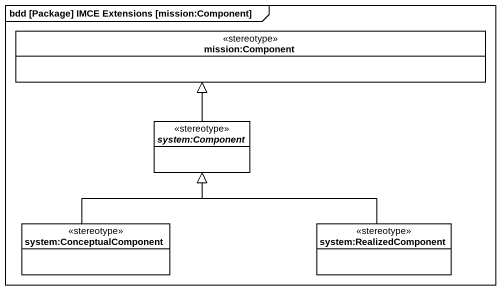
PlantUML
@startuml
mainframe bdd [Package] IMCE Extensions [mission:Component]
hide circle
hide empty members
class "mission:Component" as mission_Component <<stereotype>>
abstract class "system:Component" as system_Component <<stereotype>>
class "system:ConceptualComponent" as system_ConceptualComponent <<stereotype>>
class "system:RealizedComponent" as system_RealizedComponent <<stereotype>>
system_Component -up-|> mission_Component
system_ConceptualComponent -up-|> system_Component
system_RealizedComponent -left-|> system_Component
@enduml
